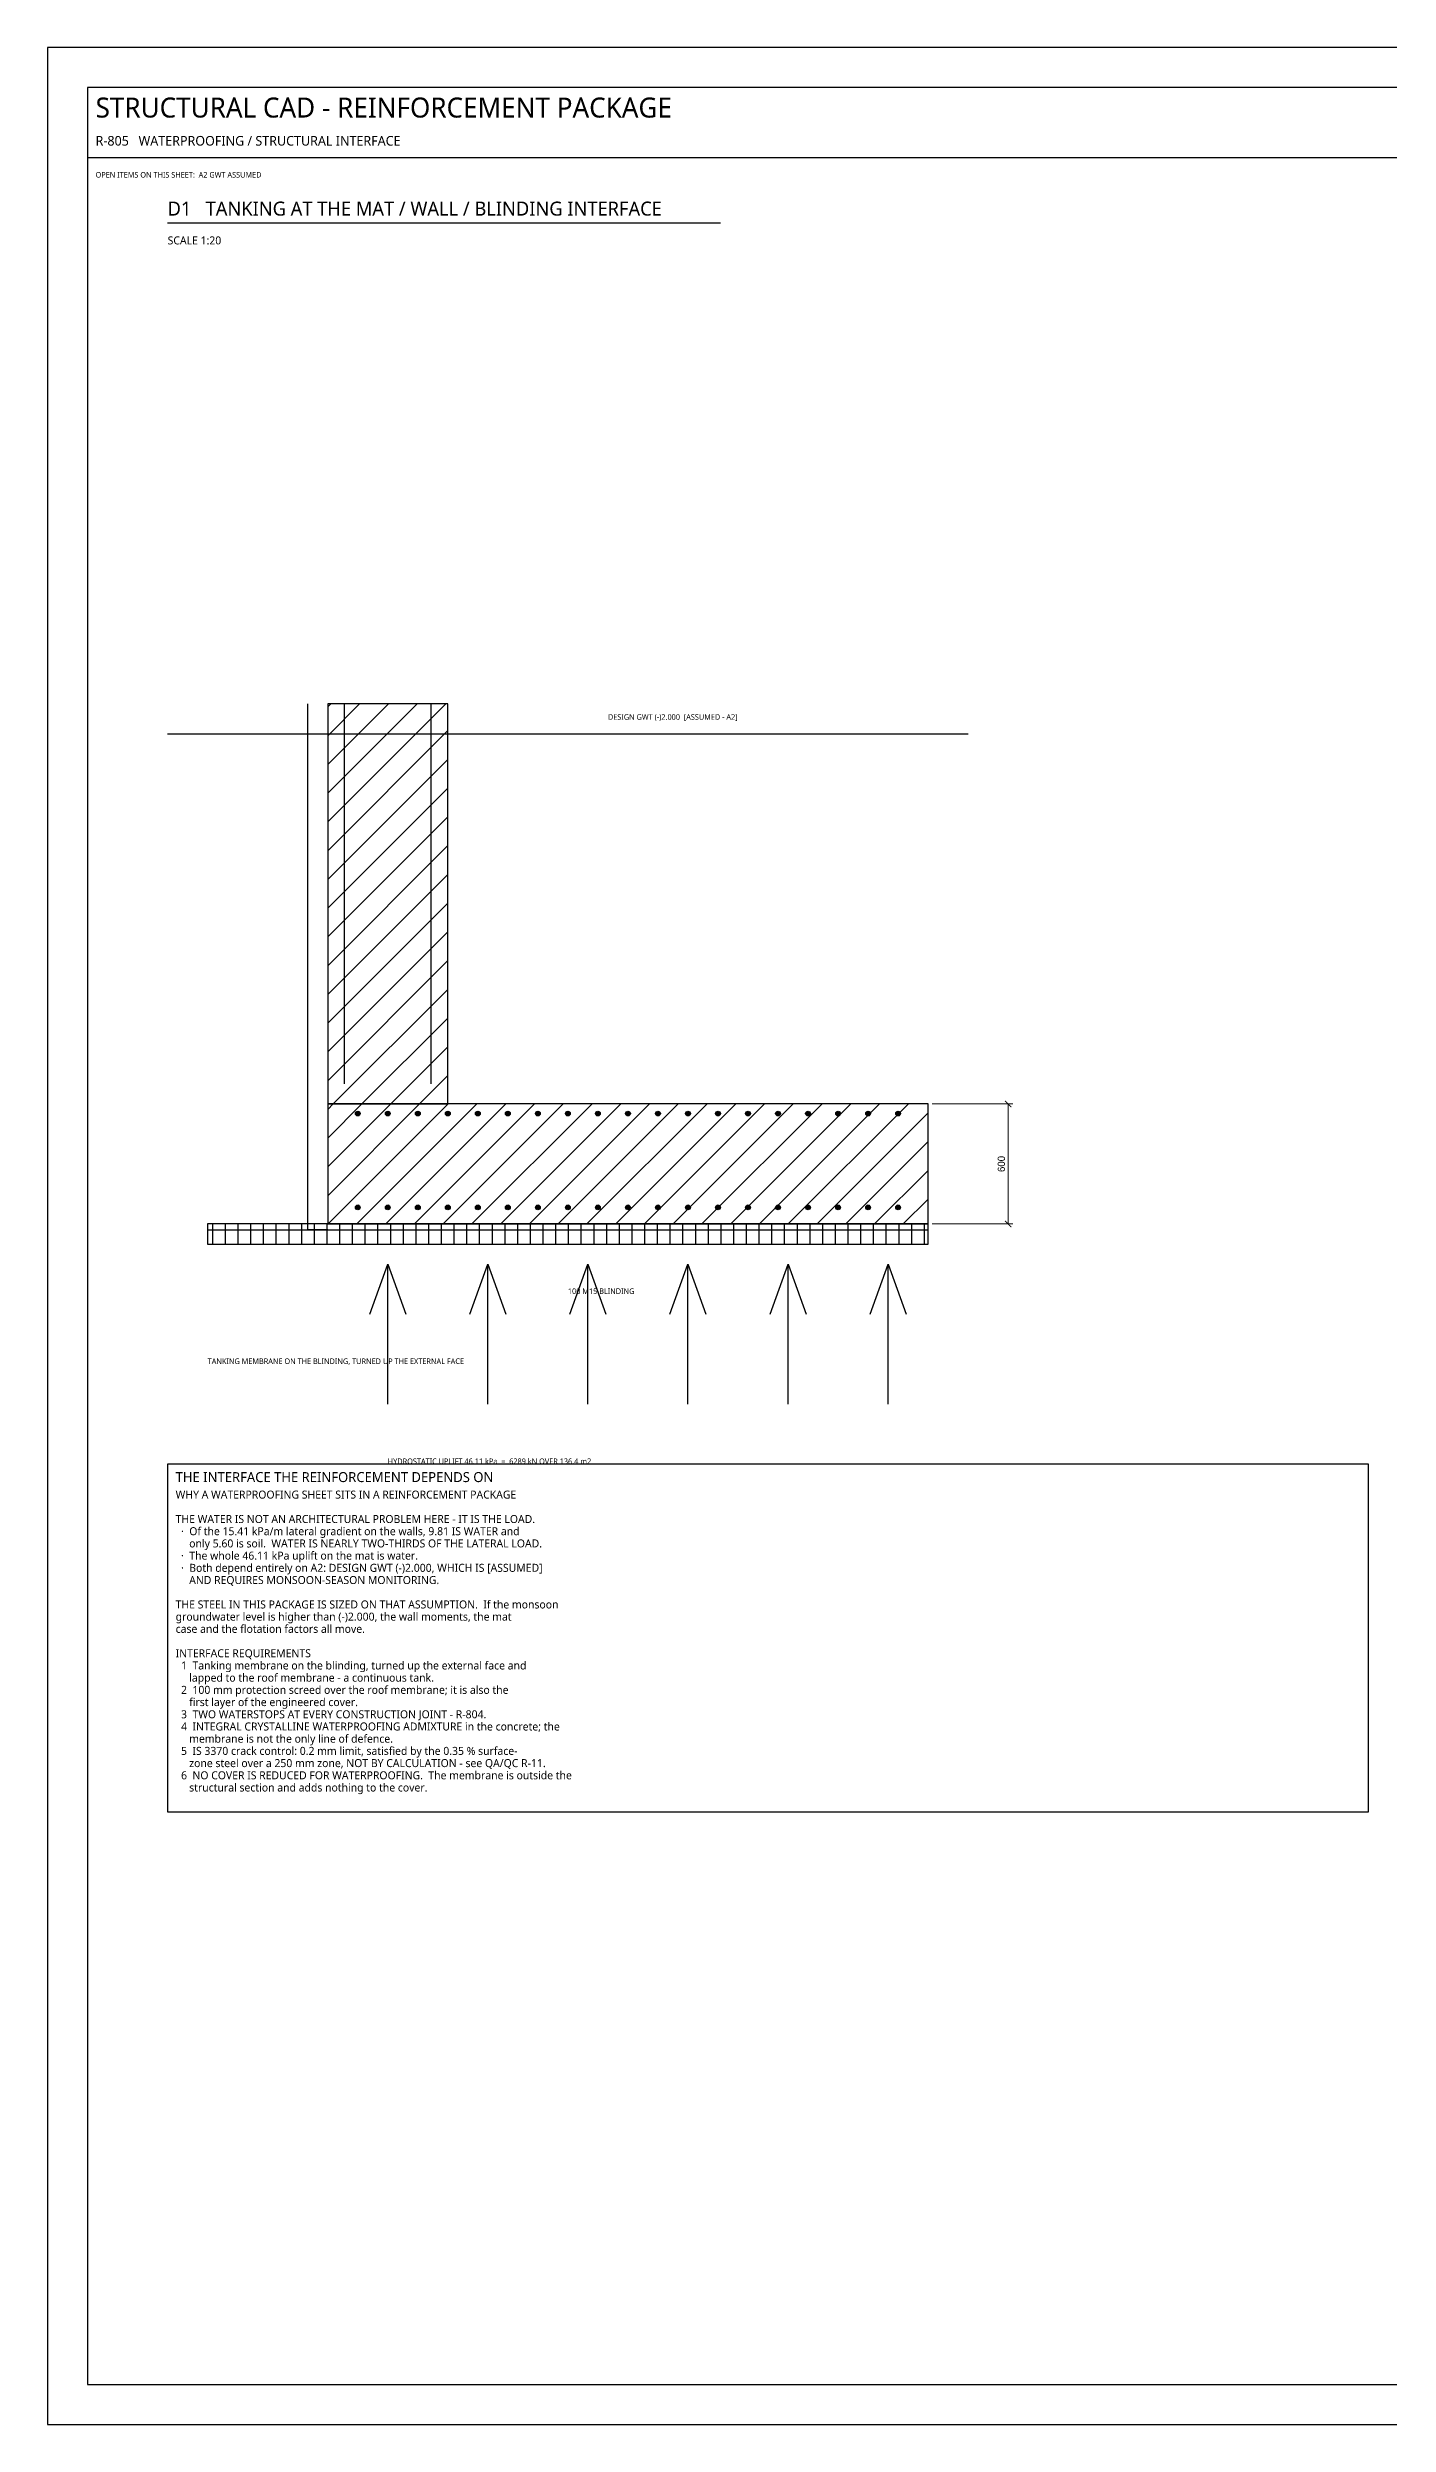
# Model space of a CAD drawing. Header units: millimetres. Extents: x 0 to 841, y 0 to 594.
# Drawn here: x 0 to 335, y 0 to 594 of the extents above; entities that cross this region are included whole.
import ezdxf

# ---------------------------------------------------------------- set-up
doc = ezdxf.new("R2010")
doc.units = ezdxf.units.MM
for name, color, linetype in [('S-BLAST', 1, 'Continuous'), ('S-CONCRETE', 7, 'Continuous'), ('S-CONCRETE-THIN', 7, 'Continuous'), ('S-DIM', 4, 'Continuous'), ('S-HATCH', 8, 'Continuous'), ('S-NOTE', 7, 'Continuous'), ('S-REBAR-MAIN', 1, 'Continuous'), ('S-TEXT', 7, 'Continuous'), ('S-TITLE', 7, 'Continuous'), ('S-WATERPROOF', 30, 'Continuous')]:
    doc.layers.add(name, color=color, linetype=linetype)
doc.styles.add('OpenSans', font='OpenSans-Regular.ttf')
doc.dimstyles.new('SC-DIM', dxfattribs={"dimtxt": 1.8, "dimasz": 1.6, "dimexe": 1.2, "dimexo": 1, "dimgap": 0.8, "dimtad": 1, "dimdec": 0, "dimblk": 'ARCHTICK', "dimcen": 2.5, "dimclrd": 4, "dimclre": 4, "dimclrt": 4, "dimazin": 3, "dimtfac": 1, "dimtmove": 0, "dimatfit": 3, "dimlwd": 13, "dimlwe": 13})

# ---------------------------------------------------------------- blocks, each defined once
blk = doc.blocks.new('_ARCHTICK')
at = {"color": 0, "linetype": 'BYBLOCK', "const_width": 0.15}
blk.add_lwpolyline([(-0.5, -0.5), (0.5, 0.5)], dxfattribs=at)

msp = doc.modelspace()

# ---------------------------------------------------------------- hatches: boundary and pattern name
at = {"layer": 'S-HATCH'}
h = msp.add_hatch(dxfattribs=at)
h.set_pattern_fill('ANSI31', scale=1.6)
h.paths.add_polyline_path([(70, 330), (100, 330), (100, 430), (70, 430)])
h = msp.add_hatch(dxfattribs=at)
h.set_pattern_fill('ANSI31', scale=1.6)
h.paths.add_polyline_path([(70, 300), (220, 300), (220, 330), (70, 330)])
h = msp.add_hatch(dxfattribs=at)
h.set_pattern_fill('ANSI31', angle=45)
h.paths.add_polyline_path([(40, 295), (220, 295), (220, 300), (40, 300)])
at = {"layer": 'S-REBAR-MAIN'}
for points in [[(78.1, 327.6), (78.054, 327.83), (77.924, 328.024), (77.73, 328.154), (77.5, 328.2), (77.27, 328.154), (77.076, 328.024), (76.946, 327.83), (76.9, 327.6), (76.946, 327.37), (77.076, 327.176), (77.27, 327.046), (77.5, 327), (77.73, 327.046), (77.924, 327.176), (78.054, 327.37)], [(85.6, 327.6), (85.554, 327.83), (85.424, 328.024), (85.23, 328.154), (85, 328.2), (84.77, 328.154), (84.576, 328.024), (84.446, 327.83), (84.4, 327.6), (84.446, 327.37), (84.576, 327.176), (84.77, 327.046), (85, 327), (85.23, 327.046), (85.424, 327.176), (85.554, 327.37)], [(93.1, 327.6), (93.054, 327.83), (92.924, 328.024), (92.73, 328.154), (92.5, 328.2), (92.27, 328.154), (92.076, 328.024), (91.946, 327.83), (91.9, 327.6), (91.946, 327.37), (92.076, 327.176), (92.27, 327.046), (92.5, 327), (92.73, 327.046), (92.924, 327.176), (93.054, 327.37)], [(100.6, 327.6), (100.554, 327.83), (100.424, 328.024), (100.23, 328.154), (100, 328.2), (99.77, 328.154), (99.576, 328.024), (99.446, 327.83), (99.4, 327.6), (99.446, 327.37), (99.576, 327.176), (99.77, 327.046), (100, 327), (100.23, 327.046), (100.424, 327.176), (100.554, 327.37)], [(108.1, 327.6), (108.054, 327.83), (107.924, 328.024), (107.73, 328.154), (107.5, 328.2), (107.27, 328.154), (107.076, 328.024), (106.946, 327.83), (106.9, 327.6), (106.946, 327.37), (107.076, 327.176), (107.27, 327.046), (107.5, 327), (107.73, 327.046), (107.924, 327.176), (108.054, 327.37)], [(115.6, 327.6), (115.554, 327.83), (115.424, 328.024), (115.23, 328.154), (115, 328.2), (114.77, 328.154), (114.576, 328.024), (114.446, 327.83), (114.4, 327.6), (114.446, 327.37), (114.576, 327.176), (114.77, 327.046), (115, 327), (115.23, 327.046), (115.424, 327.176), (115.554, 327.37)], [(123.1, 327.6), (123.054, 327.83), (122.924, 328.024), (122.73, 328.154), (122.5, 328.2), (122.27, 328.154), (122.076, 328.024), (121.946, 327.83), (121.9, 327.6), (121.946, 327.37), (122.076, 327.176), (122.27, 327.046), (122.5, 327), (122.73, 327.046), (122.924, 327.176), (123.054, 327.37)], [(130.6, 327.6), (130.554, 327.83), (130.424, 328.024), (130.23, 328.154), (130, 328.2), (129.77, 328.154), (129.576, 328.024), (129.446, 327.83), (129.4, 327.6), (129.446, 327.37), (129.576, 327.176), (129.77, 327.046), (130, 327), (130.23, 327.046), (130.424, 327.176), (130.554, 327.37)], [(138.1, 327.6), (138.054, 327.83), (137.924, 328.024), (137.73, 328.154), (137.5, 328.2), (137.27, 328.154), (137.076, 328.024), (136.946, 327.83), (136.9, 327.6), (136.946, 327.37), (137.076, 327.176), (137.27, 327.046), (137.5, 327), (137.73, 327.046), (137.924, 327.176), (138.054, 327.37)], [(145.6, 327.6), (145.554, 327.83), (145.424, 328.024), (145.23, 328.154), (145, 328.2), (144.77, 328.154), (144.576, 328.024), (144.446, 327.83), (144.4, 327.6), (144.446, 327.37), (144.576, 327.176), (144.77, 327.046), (145, 327), (145.23, 327.046), (145.424, 327.176), (145.554, 327.37)], [(153.1, 327.6), (153.054, 327.83), (152.924, 328.024), (152.73, 328.154), (152.5, 328.2), (152.27, 328.154), (152.076, 328.024), (151.946, 327.83), (151.9, 327.6), (151.946, 327.37), (152.076, 327.176), (152.27, 327.046), (152.5, 327), (152.73, 327.046), (152.924, 327.176), (153.054, 327.37)], [(160.6, 327.6), (160.554, 327.83), (160.424, 328.024), (160.23, 328.154), (160, 328.2), (159.77, 328.154), (159.576, 328.024), (159.446, 327.83), (159.4, 327.6), (159.446, 327.37), (159.576, 327.176), (159.77, 327.046), (160, 327), (160.23, 327.046), (160.424, 327.176), (160.554, 327.37)], [(168.1, 327.6), (168.054, 327.83), (167.924, 328.024), (167.73, 328.154), (167.5, 328.2), (167.27, 328.154), (167.076, 328.024), (166.946, 327.83), (166.9, 327.6), (166.946, 327.37), (167.076, 327.176), (167.27, 327.046), (167.5, 327), (167.73, 327.046), (167.924, 327.176), (168.054, 327.37)], [(175.6, 327.6), (175.554, 327.83), (175.424, 328.024), (175.23, 328.154), (175, 328.2), (174.77, 328.154), (174.576, 328.024), (174.446, 327.83), (174.4, 327.6), (174.446, 327.37), (174.576, 327.176), (174.77, 327.046), (175, 327), (175.23, 327.046), (175.424, 327.176), (175.554, 327.37)], [(183.1, 327.6), (183.054, 327.83), (182.924, 328.024), (182.73, 328.154), (182.5, 328.2), (182.27, 328.154), (182.076, 328.024), (181.946, 327.83), (181.9, 327.6), (181.946, 327.37), (182.076, 327.176), (182.27, 327.046), (182.5, 327), (182.73, 327.046), (182.924, 327.176), (183.054, 327.37)], [(190.6, 327.6), (190.554, 327.83), (190.424, 328.024), (190.23, 328.154), (190, 328.2), (189.77, 328.154), (189.576, 328.024), (189.446, 327.83), (189.4, 327.6), (189.446, 327.37), (189.576, 327.176), (189.77, 327.046), (190, 327), (190.23, 327.046), (190.424, 327.176), (190.554, 327.37)], [(198.1, 327.6), (198.054, 327.83), (197.924, 328.024), (197.73, 328.154), (197.5, 328.2), (197.27, 328.154), (197.076, 328.024), (196.946, 327.83), (196.9, 327.6), (196.946, 327.37), (197.076, 327.176), (197.27, 327.046), (197.5, 327), (197.73, 327.046), (197.924, 327.176), (198.054, 327.37)], [(205.6, 327.6), (205.554, 327.83), (205.424, 328.024), (205.23, 328.154), (205, 328.2), (204.77, 328.154), (204.576, 328.024), (204.446, 327.83), (204.4, 327.6), (204.446, 327.37), (204.576, 327.176), (204.77, 327.046), (205, 327), (205.23, 327.046), (205.424, 327.176), (205.554, 327.37)], [(213.1, 327.6), (213.054, 327.83), (212.924, 328.024), (212.73, 328.154), (212.5, 328.2), (212.27, 328.154), (212.076, 328.024), (211.946, 327.83), (211.9, 327.6), (211.946, 327.37), (212.076, 327.176), (212.27, 327.046), (212.5, 327), (212.73, 327.046), (212.924, 327.176), (213.054, 327.37)], [(78.1, 304.15), (78.054, 304.38), (77.924, 304.574), (77.73, 304.704), (77.5, 304.75), (77.27, 304.704), (77.076, 304.574), (76.946, 304.38), (76.9, 304.15), (76.946, 303.92), (77.076, 303.726), (77.27, 303.596), (77.5, 303.55), (77.73, 303.596), (77.924, 303.726), (78.054, 303.92)], [(85.6, 304.15), (85.554, 304.38), (85.424, 304.574), (85.23, 304.704), (85, 304.75), (84.77, 304.704), (84.576, 304.574), (84.446, 304.38), (84.4, 304.15), (84.446, 303.92), (84.576, 303.726), (84.77, 303.596), (85, 303.55), (85.23, 303.596), (85.424, 303.726), (85.554, 303.92)], [(93.1, 304.15), (93.054, 304.38), (92.924, 304.574), (92.73, 304.704), (92.5, 304.75), (92.27, 304.704), (92.076, 304.574), (91.946, 304.38), (91.9, 304.15), (91.946, 303.92), (92.076, 303.726), (92.27, 303.596), (92.5, 303.55), (92.73, 303.596), (92.924, 303.726), (93.054, 303.92)], [(100.6, 304.15), (100.554, 304.38), (100.424, 304.574), (100.23, 304.704), (100, 304.75), (99.77, 304.704), (99.576, 304.574), (99.446, 304.38), (99.4, 304.15), (99.446, 303.92), (99.576, 303.726), (99.77, 303.596), (100, 303.55), (100.23, 303.596), (100.424, 303.726), (100.554, 303.92)], [(108.1, 304.15), (108.054, 304.38), (107.924, 304.574), (107.73, 304.704), (107.5, 304.75), (107.27, 304.704), (107.076, 304.574), (106.946, 304.38), (106.9, 304.15), (106.946, 303.92), (107.076, 303.726), (107.27, 303.596), (107.5, 303.55), (107.73, 303.596), (107.924, 303.726), (108.054, 303.92)], [(115.6, 304.15), (115.554, 304.38), (115.424, 304.574), (115.23, 304.704), (115, 304.75), (114.77, 304.704), (114.576, 304.574), (114.446, 304.38), (114.4, 304.15), (114.446, 303.92), (114.576, 303.726), (114.77, 303.596), (115, 303.55), (115.23, 303.596), (115.424, 303.726), (115.554, 303.92)], [(123.1, 304.15), (123.054, 304.38), (122.924, 304.574), (122.73, 304.704), (122.5, 304.75), (122.27, 304.704), (122.076, 304.574), (121.946, 304.38), (121.9, 304.15), (121.946, 303.92), (122.076, 303.726), (122.27, 303.596), (122.5, 303.55), (122.73, 303.596), (122.924, 303.726), (123.054, 303.92)], [(130.6, 304.15), (130.554, 304.38), (130.424, 304.574), (130.23, 304.704), (130, 304.75), (129.77, 304.704), (129.576, 304.574), (129.446, 304.38), (129.4, 304.15), (129.446, 303.92), (129.576, 303.726), (129.77, 303.596), (130, 303.55), (130.23, 303.596), (130.424, 303.726), (130.554, 303.92)], [(138.1, 304.15), (138.054, 304.38), (137.924, 304.574), (137.73, 304.704), (137.5, 304.75), (137.27, 304.704), (137.076, 304.574), (136.946, 304.38), (136.9, 304.15), (136.946, 303.92), (137.076, 303.726), (137.27, 303.596), (137.5, 303.55), (137.73, 303.596), (137.924, 303.726), (138.054, 303.92)], [(145.6, 304.15), (145.554, 304.38), (145.424, 304.574), (145.23, 304.704), (145, 304.75), (144.77, 304.704), (144.576, 304.574), (144.446, 304.38), (144.4, 304.15), (144.446, 303.92), (144.576, 303.726), (144.77, 303.596), (145, 303.55), (145.23, 303.596), (145.424, 303.726), (145.554, 303.92)], [(153.1, 304.15), (153.054, 304.38), (152.924, 304.574), (152.73, 304.704), (152.5, 304.75), (152.27, 304.704), (152.076, 304.574), (151.946, 304.38), (151.9, 304.15), (151.946, 303.92), (152.076, 303.726), (152.27, 303.596), (152.5, 303.55), (152.73, 303.596), (152.924, 303.726), (153.054, 303.92)], [(160.6, 304.15), (160.554, 304.38), (160.424, 304.574), (160.23, 304.704), (160, 304.75), (159.77, 304.704), (159.576, 304.574), (159.446, 304.38), (159.4, 304.15), (159.446, 303.92), (159.576, 303.726), (159.77, 303.596), (160, 303.55), (160.23, 303.596), (160.424, 303.726), (160.554, 303.92)], [(168.1, 304.15), (168.054, 304.38), (167.924, 304.574), (167.73, 304.704), (167.5, 304.75), (167.27, 304.704), (167.076, 304.574), (166.946, 304.38), (166.9, 304.15), (166.946, 303.92), (167.076, 303.726), (167.27, 303.596), (167.5, 303.55), (167.73, 303.596), (167.924, 303.726), (168.054, 303.92)], [(175.6, 304.15), (175.554, 304.38), (175.424, 304.574), (175.23, 304.704), (175, 304.75), (174.77, 304.704), (174.576, 304.574), (174.446, 304.38), (174.4, 304.15), (174.446, 303.92), (174.576, 303.726), (174.77, 303.596), (175, 303.55), (175.23, 303.596), (175.424, 303.726), (175.554, 303.92)], [(183.1, 304.15), (183.054, 304.38), (182.924, 304.574), (182.73, 304.704), (182.5, 304.75), (182.27, 304.704), (182.076, 304.574), (181.946, 304.38), (181.9, 304.15), (181.946, 303.92), (182.076, 303.726), (182.27, 303.596), (182.5, 303.55), (182.73, 303.596), (182.924, 303.726), (183.054, 303.92)], [(190.6, 304.15), (190.554, 304.38), (190.424, 304.574), (190.23, 304.704), (190, 304.75), (189.77, 304.704), (189.576, 304.574), (189.446, 304.38), (189.4, 304.15), (189.446, 303.92), (189.576, 303.726), (189.77, 303.596), (190, 303.55), (190.23, 303.596), (190.424, 303.726), (190.554, 303.92)], [(198.1, 304.15), (198.054, 304.38), (197.924, 304.574), (197.73, 304.704), (197.5, 304.75), (197.27, 304.704), (197.076, 304.574), (196.946, 304.38), (196.9, 304.15), (196.946, 303.92), (197.076, 303.726), (197.27, 303.596), (197.5, 303.55), (197.73, 303.596), (197.924, 303.726), (198.054, 303.92)], [(205.6, 304.15), (205.554, 304.38), (205.424, 304.574), (205.23, 304.704), (205, 304.75), (204.77, 304.704), (204.576, 304.574), (204.446, 304.38), (204.4, 304.15), (204.446, 303.92), (204.576, 303.726), (204.77, 303.596), (205, 303.55), (205.23, 303.596), (205.424, 303.726), (205.554, 303.92)], [(213.1, 304.15), (213.054, 304.38), (212.924, 304.574), (212.73, 304.704), (212.5, 304.75), (212.27, 304.704), (212.076, 304.574), (211.946, 304.38), (211.9, 304.15), (211.946, 303.92), (212.076, 303.726), (212.27, 303.596), (212.5, 303.55), (212.73, 303.596), (212.924, 303.726), (213.054, 303.92)]]:
    msp.add_hatch(color=1, dxfattribs=at).paths.add_polyline_path(points)

# ---------------------------------------------------------------- linework, layer by layer
at = {"layer": 'S-BLAST'}
for points in [[(80.5, 277.5), (85, 290), (89.5, 277.5)], [(85, 255), (85, 290)], [(105.5, 277.5), (110, 290), (114.5, 277.5)], [(110, 255), (110, 290)], [(130.5, 277.5), (135, 290), (139.5, 277.5)], [(135, 255), (135, 290)], [(155.5, 277.5), (160, 290), (164.5, 277.5)], [(160, 255), (160, 290)], [(180.5, 277.5), (185, 290), (189.5, 277.5)], [(185, 255), (185, 290)], [(205.5, 277.5), (210, 290), (214.5, 277.5)], [(210, 255), (210, 290)]]:
    msp.add_lwpolyline(points, dxfattribs=at)
at = {"layer": 'S-CONCRETE'}
for points in [[(70, 330), (100, 330), (100, 430), (70, 430)], [(70, 300), (220, 300), (220, 330), (70, 330)]]:
    msp.add_lwpolyline(points, close=True, dxfattribs=at)
at = {"layer": 'S-CONCRETE-THIN'}
msp.add_lwpolyline([(40, 295), (220, 295), (220, 300), (40, 300)], close=True, dxfattribs=at)
at = {"layer": 'S-REBAR-MAIN'}
for p, q in [((74.15, 335), (74.15, 430)), ((95.85, 335), (95.85, 430))]:
    msp.add_line(p, q, dxfattribs=at)
for centre in [(77.5, 327.6), (85, 327.6), (92.5, 327.6), (100, 327.6), (107.5, 327.6), (115, 327.6), (122.5, 327.6), (130, 327.6), (137.5, 327.6), (145, 327.6), (152.5, 327.6), (160, 327.6), (167.5, 327.6), (175, 327.6), (182.5, 327.6), (190, 327.6), (197.5, 327.6), (205, 327.6), (212.5, 327.6), (77.5, 304.15), (85, 304.15), (92.5, 304.15), (100, 304.15), (107.5, 304.15), (115, 304.15), (122.5, 304.15), (130, 304.15), (137.5, 304.15), (145, 304.15), (152.5, 304.15), (160, 304.15), (167.5, 304.15), (175, 304.15), (182.5, 304.15), (190, 304.15), (197.5, 304.15), (205, 304.15), (212.5, 304.15)]:
    msp.add_circle(centre, 0.6, dxfattribs=at)
at = {"layer": 'S-TITLE'}
for p, q in [((10, 566.5), (831, 566.5)), ((30, 550.2), (168.134, 550.2))]:
    msp.add_line(p, q, dxfattribs=at)
for points in [[(0, 0), (841, 0), (841, 594), (0, 594)], [(10, 10), (831, 10), (831, 584), (10, 584)], [(30, 153.125), (330, 153.125), (330, 240), (30, 240)]]:
    msp.add_lwpolyline(points, close=True, dxfattribs=at)
at = {"layer": 'S-WATERPROOF'}
for p, q in [((30, 422.5), (230, 422.5)), ((40, 298.5), (220, 298.5))]:
    msp.add_line(p, q, dxfattribs=at)
msp.add_lwpolyline([(70, 298.5), (65, 298.5), (65, 430)], dxfattribs=at)

# ---------------------------------------------------------------- texts
at = {"layer": 'S-BLAST', "style": 'OpenSans'}
for s, p in [('OPEN ITEMS ON THIS SHEET:  A2 GWT ASSUMED', (12, 561.5)), ('HYDROSTATIC UPLIFT 46.11 kPa  =  6289 kN OVER 136.4 m2', (85, 240))]:
    msp.add_text(s, height=1.4, dxfattribs=at).set_placement(p)
at = {"layer": 'S-NOTE', "style": 'OpenSans'}
for s, p in [('WHY A WATERPROOFING SHEET SITS IN A REINFORCEMENT PACKAGE', (32, 231.375)), ('THE WATER IS NOT AN ARCHITECTURAL PROBLEM HERE - IT IS THE LOAD.', (32, 225.275)), ('  ·  Of the 15.41 kPa/m lateral gradient on the walls, 9.81 IS WATER and', (32, 222.225)), ('     only 5.60 is soil.  WATER IS NEARLY TWO-THIRDS OF THE LATERAL LOAD.', (32, 219.175)), ('  ·  The whole 46.11 kPa uplift on the mat is water.', (32, 216.125)), ('  ·  Both depend entirely on A2: DESIGN GWT (-)2.000, WHICH IS [ASSUMED]', (32, 213.075)), ('     AND REQUIRES MONSOON-SEASON MONITORING.', (32, 210.025)), ('THE STEEL IN THIS PACKAGE IS SIZED ON THAT ASSUMPTION.  If the monsoon', (32, 203.925)), ('groundwater level is higher than (-)2.000, the wall moments, the mat', (32, 200.875)), ('case and the flotation factors all move.', (32, 197.825)), ('INTERFACE REQUIREMENTS', (32, 191.725)), ('  1  Tanking membrane on the blinding, turned up the external face and', (32, 188.675)), ('  2  100 mm protection screed over the roof membrane; it is also the', (32, 182.575)), ('     lapped to the roof membrane - a continuous tank.', (32, 185.625)), ('  3  TWO WATERSTOPS AT EVERY CONSTRUCTION JOINT - R-804.', (32, 176.475)), ('     first layer of the engineered cover.', (32, 179.525)), ('  4  INTEGRAL CRYSTALLINE WATERPROOFING ADMIXTURE in the concrete; the', (32, 173.425)), ('     membrane is not the only line of defence.', (32, 170.375)), ('  5  IS 3370 crack control: 0.2 mm limit, satisfied by the 0.35 % surface-', (32, 167.325)), ('     zone steel over a 250 mm zone, NOT BY CALCULATION - see QA/QC R-11.', (32, 164.275)), ('  6  NO COVER IS REDUCED FOR WATERPROOFING.  The membrane is outside the', (32, 161.225)), ('     structural section and adds nothing to the cover.', (32, 158.175))]:
    msp.add_text(s, height=2, dxfattribs=at).set_placement(p)
at = {"layer": 'S-TEXT', "style": 'OpenSans'}
for s, height, p in [('SCALE 1:20', 2, (30, 544.8)), ('100 M15 BLINDING', 1.4, (130, 282.5))]:
    msp.add_text(s, height=height, dxfattribs=at).set_placement(p)
at = {"layer": 'S-TITLE', "style": 'OpenSans'}
for s, height, p in [('STRUCTURAL CAD - REINFORCEMENT PACKAGE', 5, (12, 576.5)), ('R-805   WATERPROOFING / STRUCTURAL INTERFACE', 2.4, (12, 569.5)), ('D1   TANKING AT THE MAT / WALL / BLINDING INTERFACE', 3.5, (30, 552)), ('THE INTERFACE THE REINFORCEMENT DEPENDS ON', 2.5, (32, 235.5))]:
    msp.add_text(s, height=height, dxfattribs=at).set_placement(p)
at = {"layer": 'S-WATERPROOF', "style": 'OpenSans'}
for s, p in [('DESIGN GWT (-)2.000  [ASSUMED - A2]', (140, 426)), ('TANKING MEMBRANE ON THE BLINDING, TURNED UP THE EXTERNAL FACE', (40, 265))]:
    msp.add_text(s, height=1.4, dxfattribs=at).set_placement(p)

# ---------------------------------------------------------------- dimensions: what is measured, and where the dimension line sits
at = {"layer": 'S-DIM'}
msp.add_linear_dim(base=(240, 300), p1=(220, 300), p2=(220, 330), angle=90, dimstyle='SC-DIM', override={"dimlfac": 20}, dxfattribs=at).render()

doc.saveas('drawing.dxf')
